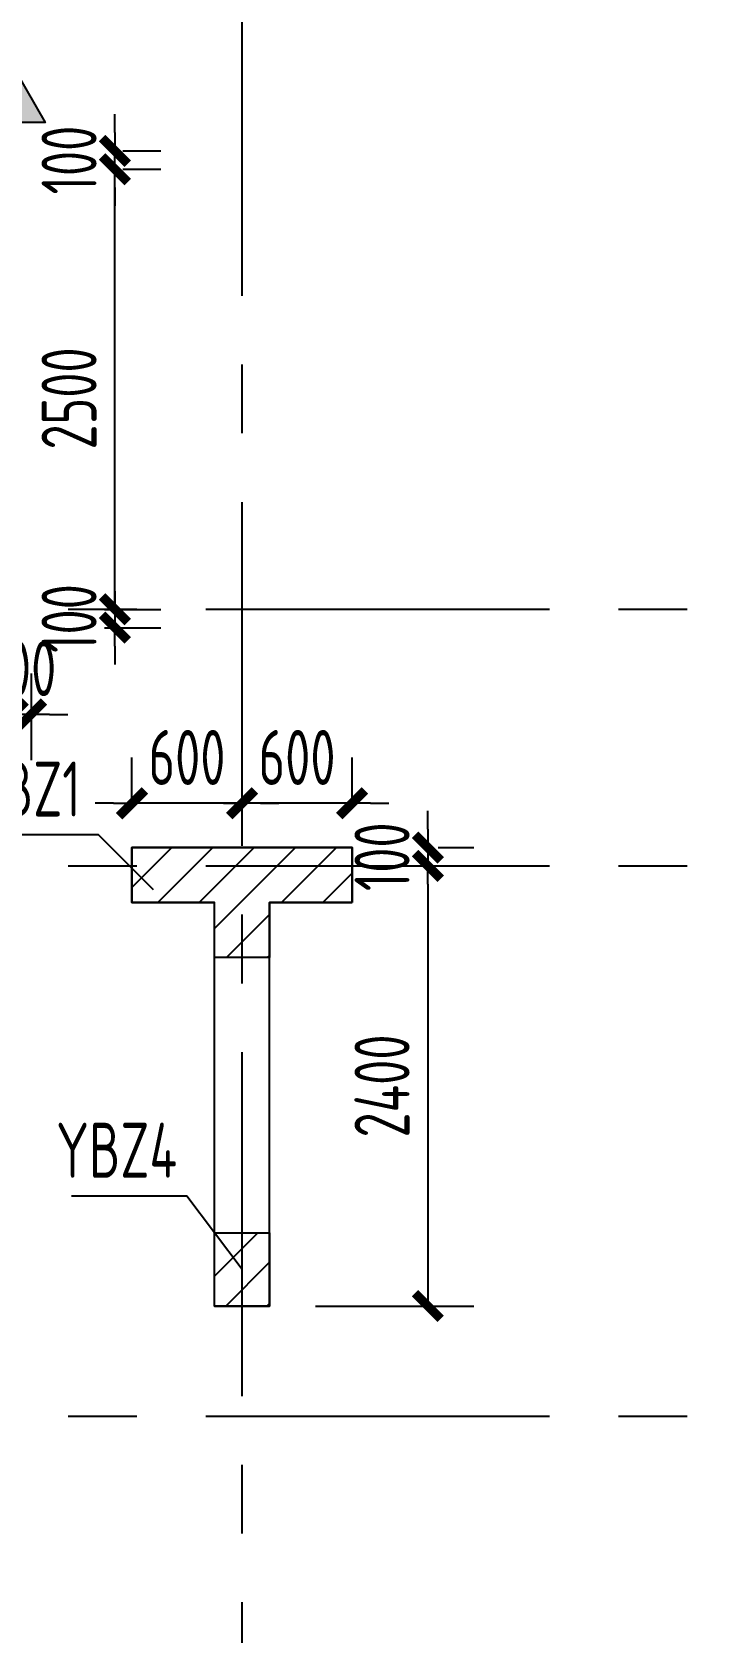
# Model space of a CAD drawing. Extents: x 580289 to 1106878, y -144605 to 78052.
# Drawn here: x 693616 to 697301, y 62835 to 71565 of the extents above; entities that cross this region are included whole.
import ezdxf

# ---------------------------------------------------------------- set-up
doc = ezdxf.new("R2010")
doc.units = 0
doc.header["$LTSCALE"] = 100
doc.linetypes.add('CENTER', pattern=[2, 1.25, -0.25, 0.25, -0.25])
doc.layers.get('0').update_dxf_attribs({"linetype": 'CONTINUOUS'})
doc.layers.get('Defpoints').update_dxf_attribs({"linetype": 'CONTINUOUS'})
for name, color, linetype in [('b边缘构件', 240, 'CONTINUOUS'), ('b边缘构件阴影', 240, 'CONTINUOUS'), ('COLU', 7, 'CONTINUOUS'), ('DIM', 3, 'CONTINUOUS'), ('PAXIS', 253, 'CENTER'), ('TEXT', 2, 'CONTINUOUS'), ('THIN', 7, 'CONTINUOUS')]:
    doc.layers.add(name, color=color, linetype=linetype)
doc.styles.get("Standard").update_dxf_attribs({"font": 'tssdeng.shx', "width": 0.7, "bigfont": 'tssdchn.shx'})
doc.styles.add('TSSD_Dimension', font='Tssdeng.shx', dxfattribs={"width": 0.7, "bigfont": 'tssdchn.shx'})
doc.dimstyles.new('TSSD_100_100$0', dxfattribs={"dimtxt": 300, "dimasz": 100, "dimexe": 250, "dimexo": 250, "dimgap": 100, "dimtad": 1, "dimdec": 0, "dimzin": 0, "dimdsep": 46, "dimtxsty": 'TSSD_Dimension', "dimblk": '_TSDBK', "dimblk1": '_TSDBK', "dimblk2": '_TSDBK', "dimsah": 1, "dimcen": 0, "dimclrt": 7, "dimadec": 0, "dimazin": 0, "dimtfac": 1, "dimtdec": 0, "dimtix": 1, "dimtmove": 2, "dimatfit": 3, "dimldrblk": '_TSDBK', "dimfxl": 1, "dimtolj": 1, "dimtzin": 0, "dimarcsym": 0})

# ---------------------------------------------------------------- blocks, each defined once
blk = doc.blocks.new('_TSDBK')
blk.add_line((-1, 0), (0, 0))
at = {"const_width": 0.5}
blk.add_lwpolyline([(-0.7, -0.7), (0.7, 0.7)], dxfattribs=at)
blk = doc.blocks.new('*D147')
at = {"layer": 'Defpoints', "color": 0}
for p in [(694760.8, 67359.4), (694760.8, 67117.7), (695360.8, 67117.7)]:
    blk.add_point(p, dxfattribs=at)
at = {"layer": 'DIM', "color": 0, "lineweight": -2}
for p, q in [((694760.8, 67367.7), (694760.8, 67609.4)), ((695360.8, 67367.7), (695360.8, 67609.4)), ((694660.8, 67359.4), (694560.8, 67359.4)), ((695360.8, 67359.4), (694760.8, 67359.4)), ((695460.8, 67359.4), (695560.8, 67359.4))]:
    blk.add_line(p, q, dxfattribs=at)
at = {"layer": 'DIM', "color": 0, "lineweight": -2, "xscale": 100, "yscale": 100, "zscale": 100}
for p, rotation in [((694760.8, 67359.4), 359.9999999933299), ((695360.8, 67359.4), 179.9999999933299)]:
    blk.add_blockref('_TSDBK', p, dxfattribs=dict(at, rotation=rotation))
at = {"layer": 'DIM', "color": 7, "insert": (695060.8, 67609.4), "char_height": 300, "attachment_point": 5, "rotation": 360, "style": 'TSSD_Dimension'}
blk.add_mtext('\\A1;600', dxfattribs=at)
blk = doc.blocks.new('*D148')
at = {"layer": 'Defpoints', "color": 0}
for p in [(694160.8, 67359.4), (694160.8, 67117.7), (694760.8, 67117.7)]:
    blk.add_point(p, dxfattribs=at)
at = {"layer": 'DIM', "color": 0, "lineweight": -2}
for p, q in [((694160.8, 67367.7), (694160.8, 67609.4)), ((694760.8, 67367.7), (694760.8, 67609.4)), ((694060.8, 67359.4), (693960.8, 67359.4)), ((694760.8, 67359.4), (694160.8, 67359.4)), ((694860.8, 67359.4), (694960.8, 67359.4))]:
    blk.add_line(p, q, dxfattribs=at)
at = {"layer": 'DIM', "color": 0, "lineweight": -2, "xscale": 100, "yscale": 100, "zscale": 100}
for p, rotation in [((694160.8, 67359.4), 359.9999999933299), ((694760.8, 67359.4), 179.9999999933299)]:
    blk.add_blockref('_TSDBK', p, dxfattribs=dict(at, rotation=rotation))
at = {"layer": 'DIM', "color": 7, "insert": (694460.8, 67609.4), "char_height": 300, "attachment_point": 5, "rotation": 360, "style": 'TSSD_Dimension'}
blk.add_mtext('\\A1;600', dxfattribs=at)
blk = doc.blocks.new('*D168')
at = {"layer": 'Defpoints', "color": 0}
for p in [(695579.6, 67117.7), (695579.6, 67017.7), (695774.3, 67017.7)]:
    blk.add_point(p, dxfattribs=at)
at = {"layer": 'DIM', "color": 0, "lineweight": -2}
for p, q in [((695774.3, 67217.7), (695774.3, 67317.7)), ((695774.3, 67117.7), (695774.3, 67017.7)), ((695829.6, 67117.7), (696024.3, 67117.7)), ((695829.6, 67017.7), (696024.3, 67017.7)), ((695774.3, 66917.7), (695774.3, 66817.7))]:
    blk.add_line(p, q, dxfattribs=at)
at = {"layer": 'DIM', "color": 0, "lineweight": -2, "xscale": 100, "yscale": 100, "zscale": 100}
for p, rotation in [((695774.3, 67117.7), 270), ((695774.3, 67017.7), 90)]:
    blk.add_blockref('_TSDBK', p, dxfattribs=dict(at, rotation=rotation))
at = {"layer": 'DIM', "color": 7, "insert": (695524.3, 67067.7), "char_height": 300, "attachment_point": 5, "rotation": 90, "style": 'TSSD_Dimension'}
blk.add_mtext('\\A1;100', dxfattribs=at)
blk = doc.blocks.new('*D176')
at = {"layer": 'Defpoints', "color": 0}
for p in [(693760.8, 68417.1), (693760.8, 68317.1), (694067.9, 68317.1)]:
    blk.add_point(p, dxfattribs=at)
at = {"layer": 'DIM', "color": 0, "lineweight": -2}
for p, q in [((694067.9, 68517.1), (694067.9, 68617.1)), ((694010.8, 68417.1), (694317.9, 68417.1)), ((694067.9, 68417.1), (694067.9, 68317.1)), ((694010.8, 68317.1), (694317.9, 68317.1)), ((694067.9, 68217.1), (694067.9, 68117.1))]:
    blk.add_line(p, q, dxfattribs=at)
at = {"layer": 'DIM', "color": 0, "lineweight": -2, "xscale": 100, "yscale": 100, "zscale": 100}
for p, rotation in [((694067.9, 68417.1), 270), ((694067.9, 68317.1), 90)]:
    blk.add_blockref('_TSDBK', p, dxfattribs=dict(at, rotation=rotation))
at = {"layer": 'DIM', "color": 7, "insert": (693817.9, 68367.1), "char_height": 300, "attachment_point": 5, "rotation": 90, "style": 'TSSD_Dimension'}
blk.add_mtext('\\A1;100', dxfattribs=at)
blk = doc.blocks.new('*D177')
at = {"layer": 'Defpoints', "color": 0}
for p in [(693860.8, 70817.1), (694067.9, 70817.1), (693760.8, 68317.1)]:
    blk.add_point(p, dxfattribs=at)
at = {"layer": 'DIM', "color": 0, "lineweight": -2}
for p, q in [((694110.8, 70817.1), (694317.9, 70817.1)), ((694067.9, 68417.1), (694067.9, 70717.1)), ((694010.8, 68317.1), (694317.9, 68317.1))]:
    blk.add_line(p, q, dxfattribs=at)
at = {"layer": 'DIM', "color": 0, "lineweight": -2, "xscale": 100, "yscale": 100, "zscale": 100}
for p, rotation in [((694067.9, 70817.1), 90), ((694067.9, 68317.1), 270)]:
    blk.add_blockref('_TSDBK', p, dxfattribs=dict(at, rotation=rotation))
at = {"layer": 'DIM', "color": 7, "insert": (693817.9, 69567.1), "char_height": 300, "attachment_point": 5, "rotation": 90, "style": 'TSSD_Dimension'}
blk.add_mtext('\\A1;2500', dxfattribs=at)
blk = doc.blocks.new('*D178')
at = {"layer": 'Defpoints', "color": 0}
for p in [(693860.8, 70917.1), (694067.9, 70917.1), (693860.8, 70817.1)]:
    blk.add_point(p, dxfattribs=at)
at = {"layer": 'DIM', "color": 0, "lineweight": -2}
for p, q in [((694067.9, 71017.1), (694067.9, 71117.1)), ((694067.9, 70817.1), (694067.9, 70917.1)), ((694110.8, 70917.1), (694317.9, 70917.1)), ((694110.8, 70817.1), (694317.9, 70817.1)), ((694067.9, 70717.1), (694067.9, 70617.1))]:
    blk.add_line(p, q, dxfattribs=at)
at = {"layer": 'DIM', "color": 0, "lineweight": -2, "xscale": 100, "yscale": 100, "zscale": 100}
for p, rotation in [((694067.9, 70917.1), 270), ((694067.9, 70817.1), 90)]:
    blk.add_blockref('_TSDBK', p, dxfattribs=dict(at, rotation=rotation))
at = {"layer": 'DIM', "color": 7, "insert": (693817.9, 70867.1), "char_height": 300, "attachment_point": 5, "rotation": 90, "style": 'TSSD_Dimension'}
blk.add_mtext('\\A1;100', dxfattribs=at)
blk = doc.blocks.new('*D179')
at = {"layer": 'Defpoints', "color": 0}
for p in [(693510.8, 68418.4), (693610.8, 68317.7), (693510.8, 67844.1)]:
    blk.add_point(p, dxfattribs=at)
at = {"layer": 'DIM', "color": 0, "lineweight": -2}
for p, q in [((693510.8, 68168.4), (693510.8, 67594.1)), ((693610.8, 68067.7), (693610.8, 67594.1)), ((693410.8, 67844.1), (693310.8, 67844.1)), ((693610.8, 67844.1), (693510.8, 67844.1)), ((693710.8, 67844.1), (693810.8, 67844.1))]:
    blk.add_line(p, q, dxfattribs=at)
at = {"layer": 'DIM', "color": 0, "lineweight": -2, "xscale": 100, "yscale": 100, "zscale": 100}
blk.add_blockref('_TSDBK', (693510.8, 67844.1), dxfattribs=at)
at = {"layer": 'DIM', "color": 0, "lineweight": -2, "xscale": 100, "yscale": 100, "zscale": 100, "rotation": 180}
blk.add_blockref('_TSDBK', (693610.8, 67844.1), dxfattribs=at)
at = {"layer": 'DIM', "color": 7, "insert": (693560.8, 68094.1), "char_height": 300, "attachment_point": 5, "style": 'TSSD_Dimension'}
blk.add_mtext('\\A1;100', dxfattribs=at)
blk = doc.blocks.new('*D384')
at = {"layer": 'Defpoints', "color": 0}
for p in [(694760.8, 67359.4), (694760.8, 67117.7), (695360.8, 67117.7)]:
    blk.add_point(p, dxfattribs=at)
at = {"layer": 'DIM', "color": 0, "lineweight": -2}
for p, q in [((694760.8, 67367.7), (694760.8, 67609.4)), ((695360.8, 67367.7), (695360.8, 67609.4)), ((694660.8, 67359.4), (694560.8, 67359.4)), ((695360.8, 67359.4), (694760.8, 67359.4)), ((695460.8, 67359.4), (695560.8, 67359.4))]:
    blk.add_line(p, q, dxfattribs=at)
at = {"layer": 'DIM', "color": 0, "lineweight": -2, "xscale": 100, "yscale": 100, "zscale": 100}
for p, rotation in [((694760.8, 67359.4), 359.9999999933299), ((695360.8, 67359.4), 179.9999999933299)]:
    blk.add_blockref('_TSDBK', p, dxfattribs=dict(at, rotation=rotation))
at = {"layer": 'DIM', "color": 7, "insert": (695060.8, 67609.4), "char_height": 300, "attachment_point": 5, "rotation": 360, "style": 'TSSD_Dimension'}
blk.add_mtext('\\A1;600', dxfattribs=at)
blk = doc.blocks.new('*D385')
at = {"layer": 'Defpoints', "color": 0}
for p in [(694160.8, 67359.4), (694160.8, 67117.7), (694760.8, 67117.7)]:
    blk.add_point(p, dxfattribs=at)
at = {"layer": 'DIM', "color": 0, "lineweight": -2}
for p, q in [((694160.8, 67367.7), (694160.8, 67609.4)), ((694760.8, 67367.7), (694760.8, 67609.4)), ((694060.8, 67359.4), (693960.8, 67359.4)), ((694760.8, 67359.4), (694160.8, 67359.4)), ((694860.8, 67359.4), (694960.8, 67359.4))]:
    blk.add_line(p, q, dxfattribs=at)
at = {"layer": 'DIM', "color": 0, "lineweight": -2, "xscale": 100, "yscale": 100, "zscale": 100}
for p, rotation in [((694160.8, 67359.4), 359.9999999933299), ((694760.8, 67359.4), 179.9999999933299)]:
    blk.add_blockref('_TSDBK', p, dxfattribs=dict(at, rotation=rotation))
at = {"layer": 'DIM', "color": 7, "insert": (694460.8, 67609.4), "char_height": 300, "attachment_point": 5, "rotation": 360, "style": 'TSSD_Dimension'}
blk.add_mtext('\\A1;600', dxfattribs=at)
blk = doc.blocks.new('*D409')
at = {"layer": 'Defpoints', "color": 0}
for p in [(695579.6, 67117.7), (695579.6, 67017.7), (695774.3, 67017.7)]:
    blk.add_point(p, dxfattribs=at)
at = {"layer": 'DIM', "color": 0, "lineweight": -2}
for p, q in [((695774.3, 67217.7), (695774.3, 67317.7)), ((695774.3, 67117.7), (695774.3, 67017.7)), ((695829.6, 67117.7), (696024.3, 67117.7)), ((695829.6, 67017.7), (696024.3, 67017.7)), ((695774.3, 66917.7), (695774.3, 66817.7))]:
    blk.add_line(p, q, dxfattribs=at)
at = {"layer": 'DIM', "color": 0, "lineweight": -2, "xscale": 100, "yscale": 100, "zscale": 100}
for p, rotation in [((695774.3, 67117.7), 270), ((695774.3, 67017.7), 90)]:
    blk.add_blockref('_TSDBK', p, dxfattribs=dict(at, rotation=rotation))
at = {"layer": 'DIM', "color": 7, "insert": (695524.3, 67067.7), "char_height": 300, "attachment_point": 5, "rotation": 90, "style": 'TSSD_Dimension'}
blk.add_mtext('\\A1;100', dxfattribs=at)
blk = doc.blocks.new('*D410')
at = {"layer": 'Defpoints', "color": 0}
for p in [(695579.6, 67017.7), (694910.8, 64617.7), (695774.3, 64617.7)]:
    blk.add_point(p, dxfattribs=at)
at = {"layer": 'DIM', "color": 0, "lineweight": -2}
for p, q in [((695829.6, 67017.7), (696024.3, 67017.7)), ((695774.3, 66917.7), (695774.3, 64717.7)), ((695160.8, 64617.7), (696024.3, 64617.7))]:
    blk.add_line(p, q, dxfattribs=at)
at = {"layer": 'DIM', "color": 0, "lineweight": -2, "xscale": 100, "yscale": 100, "zscale": 100}
for p, rotation in [((695774.3, 67017.7), 90), ((695774.3, 64617.7), 270)]:
    blk.add_blockref('_TSDBK', p, dxfattribs=dict(at, rotation=rotation))
at = {"layer": 'DIM', "color": 7, "insert": (695524.3, 65817.7), "char_height": 300, "attachment_point": 5, "rotation": 90, "style": 'TSSD_Dimension'}
blk.add_mtext('\\A1;2400', dxfattribs=at)
blk = doc.blocks.new('*D419')
at = {"layer": 'Defpoints', "color": 0}
for p in [(693760.8, 68417.1), (693760.8, 68317.1), (694067.9, 68317.1)]:
    blk.add_point(p, dxfattribs=at)
at = {"layer": 'DIM', "color": 0, "lineweight": -2}
for p, q in [((694067.9, 68517.1), (694067.9, 68617.1)), ((694010.8, 68417.1), (694317.9, 68417.1)), ((694067.9, 68417.1), (694067.9, 68317.1)), ((694010.8, 68317.1), (694317.9, 68317.1)), ((694067.9, 68217.1), (694067.9, 68117.1))]:
    blk.add_line(p, q, dxfattribs=at)
at = {"layer": 'DIM', "color": 0, "lineweight": -2, "xscale": 100, "yscale": 100, "zscale": 100}
for p, rotation in [((694067.9, 68417.1), 270), ((694067.9, 68317.1), 90)]:
    blk.add_blockref('_TSDBK', p, dxfattribs=dict(at, rotation=rotation))
at = {"layer": 'DIM', "color": 7, "insert": (693817.9, 68367.1), "char_height": 300, "attachment_point": 5, "rotation": 90, "style": 'TSSD_Dimension'}
blk.add_mtext('\\A1;100', dxfattribs=at)
blk = doc.blocks.new('*D420')
at = {"layer": 'Defpoints', "color": 0}
for p in [(693860.8, 70817.1), (694067.9, 70817.1), (693760.8, 68317.1)]:
    blk.add_point(p, dxfattribs=at)
at = {"layer": 'DIM', "color": 0, "lineweight": -2}
for p, q in [((694110.8, 70817.1), (694317.9, 70817.1)), ((694067.9, 68417.1), (694067.9, 70717.1)), ((694010.8, 68317.1), (694317.9, 68317.1))]:
    blk.add_line(p, q, dxfattribs=at)
at = {"layer": 'DIM', "color": 0, "lineweight": -2, "xscale": 100, "yscale": 100, "zscale": 100}
for p, rotation in [((694067.9, 70817.1), 90), ((694067.9, 68317.1), 270)]:
    blk.add_blockref('_TSDBK', p, dxfattribs=dict(at, rotation=rotation))
at = {"layer": 'DIM', "color": 7, "insert": (693817.9, 69567.1), "char_height": 300, "attachment_point": 5, "rotation": 90, "style": 'TSSD_Dimension'}
blk.add_mtext('\\A1;2500', dxfattribs=at)
blk = doc.blocks.new('*D421')
at = {"layer": 'Defpoints', "color": 0}
for p in [(693860.8, 70917.1), (694067.9, 70917.1), (693860.8, 70817.1)]:
    blk.add_point(p, dxfattribs=at)
at = {"layer": 'DIM', "color": 0, "lineweight": -2}
for p, q in [((694067.9, 71017.1), (694067.9, 71117.1)), ((694067.9, 70817.1), (694067.9, 70917.1)), ((694110.8, 70917.1), (694317.9, 70917.1)), ((694110.8, 70817.1), (694317.9, 70817.1)), ((694067.9, 70717.1), (694067.9, 70617.1))]:
    blk.add_line(p, q, dxfattribs=at)
at = {"layer": 'DIM', "color": 0, "lineweight": -2, "xscale": 100, "yscale": 100, "zscale": 100}
for p, rotation in [((694067.9, 70917.1), 270), ((694067.9, 70817.1), 90)]:
    blk.add_blockref('_TSDBK', p, dxfattribs=dict(at, rotation=rotation))
at = {"layer": 'DIM', "color": 7, "insert": (693817.9, 70867.1), "char_height": 300, "attachment_point": 5, "rotation": 90, "style": 'TSSD_Dimension'}
blk.add_mtext('\\A1;100', dxfattribs=at)
blk = doc.blocks.new('*D422')
at = {"layer": 'Defpoints', "color": 0}
for p in [(693510.8, 68418.4), (693610.8, 68317.7), (693510.8, 67844.1)]:
    blk.add_point(p, dxfattribs=at)
at = {"layer": 'DIM', "color": 0, "lineweight": -2}
for p, q in [((693510.8, 68168.4), (693510.8, 67594.1)), ((693610.8, 68067.7), (693610.8, 67594.1)), ((693410.8, 67844.1), (693310.8, 67844.1)), ((693610.8, 67844.1), (693510.8, 67844.1)), ((693710.8, 67844.1), (693810.8, 67844.1))]:
    blk.add_line(p, q, dxfattribs=at)
at = {"layer": 'DIM', "color": 0, "lineweight": -2, "xscale": 100, "yscale": 100, "zscale": 100}
blk.add_blockref('_TSDBK', (693510.8, 67844.1), dxfattribs=at)
at = {"layer": 'DIM', "color": 0, "lineweight": -2, "xscale": 100, "yscale": 100, "zscale": 100, "rotation": 180}
blk.add_blockref('_TSDBK', (693610.8, 67844.1), dxfattribs=at)
at = {"layer": 'DIM', "color": 7, "insert": (693560.8, 68094.1), "char_height": 300, "attachment_point": 5, "style": 'TSSD_Dimension'}
blk.add_mtext('\\A1;100', dxfattribs=at)

msp = doc.modelspace()

# ---------------------------------------------------------------- hatches: boundary and pattern name
at = {"layer": 'b边缘构件阴影'}
h = msp.add_hatch(dxfattribs=at)
h.set_pattern_fill('ANSI31', color=256, scale=50, style=0)
h.set_pattern_definition([(45, (250053.2, 141627.07), (-112.2532, 112.2532), [])])
h.paths.add_polyline_path([(695360.8, 66817.7), (694910.8, 66817.7), (694910.8, 66517.7), (694610.8, 66517.7), (694610.8, 66817.7), (694160.8, 66817.7), (694160.8, 67117.7), (695360.8, 67117.7)], flags=0)
h = msp.add_hatch(dxfattribs=at)
h.set_pattern_fill('ANSI31', color=256, scale=50, style=0)
h.set_pattern_definition([(45, (250053.2, 141527.07), (-112.2532, 112.2532), [])])
h.paths.add_polyline_path([(694910.8, 65017.7), (694910.8, 64617.7), (694610.8, 64617.7), (694610.8, 65017.7)], flags=0)
at = {"layer": 'TEXT'}
msp.add_hatch(color=256, dxfattribs=at).paths.add_polyline_path([(693264, 71072.1), (693476.1, 71439.5), (693688.2, 71072.1)])

# ---------------------------------------------------------------- linework, layer by layer
at = {"layer": 'b边缘构件'}
for points in [[(694610.8, 67117.7), (694160.8, 67117.7)], [(694160.8, 67117.7), (694160.8, 66817.7)], [(695360.8, 66817.7), (694910.8, 66817.7), (694910.8, 66517.7), (694610.8, 66517.7), (694610.8, 66817.7), (694160.8, 66817.7), (694160.8, 67117.7), (695360.8, 67117.7), (695360.8, 66817.7)], [(695360.8, 67117.7), (694610.8, 67117.7)], [(695360.8, 66817.7), (695360.8, 67117.7)], [(694610.8, 66817.7), (694160.8, 66817.7)], [(695360.8, 66817.7), (694910.8, 66817.7)], [(694910.8, 65017.7), (694910.8, 64617.7), (694610.8, 64617.7), (694610.8, 65017.7), (694910.8, 65017.7)], [(694610.8, 64617.7), (694910.8, 64617.7)]]:
    msp.add_lwpolyline(points, dxfattribs=at)
at = {"layer": 'COLU'}
for points in [[(694160.8, 67117.7), (694910.8, 67117.7)], [(694160.8, 66817.7), (694160.8, 67117.7)], [(694910.8, 67117.7), (695360.8, 67117.7)], [(695360.8, 67117.7), (695360.8, 66817.7)], [(694160.8, 66817.7), (694610.8, 66817.7)], [(694610.8, 64617.7), (694610.8, 66817.7)], [(694910.8, 66817.7), (695360.8, 66817.7)], [(694910.8, 64617.7), (694910.8, 66817.7)], [(694910.8, 64617.7), (694610.8, 64617.7)]]:
    msp.add_lwpolyline(points, dxfattribs=at)
at = {"layer": 'PAXIS', "linetype": 'CENTER', "ltscale": 15}
for p, q in [((694760.8, 49127.2), (694760.8, 75567.8)), ((664563.2, 68419), (715358.4, 68417.7)), ((664563.2, 67017.7), (715358.4, 67017.7)), ((664563.2, 64017.7), (715358.4, 64017.7))]:
    msp.add_line(p, q, dxfattribs=at)
at = {"layer": 'TEXT', "elevation": -1181.6}
msp.add_lwpolyline([(693264, 71072.1), (693476.1, 71439.5), (693688.2, 71072.1)], close=True, dxfattribs=at)
at = {"layer": 'THIN'}
for points in [[(694277.6, 66887.3), (693977.6, 67187.3), (693347.6, 67187.3)], [(694760.8, 64817.7), (694460.8, 65217.7), (693830.8, 65217.7)]]:
    msp.add_lwpolyline(points, dxfattribs=at)

# ---------------------------------------------------------------- texts
at = {"layer": 'TEXT', "width": 0.7}
for s, p in [('YBZ1', (693271.8, 67287.3)), ('YBZ4', (693746.9, 65317.7))]:
    msp.add_text(s, height=300, rotation=360, dxfattribs=at).set_placement(p)

# ---------------------------------------------------------------- dimensions: what is measured, and where the dimension line sits
at = {"layer": 'DIM'}
for base, p1, p2, angle, picture, middle in [((694067.9, 70917.1), (693860.8, 70817.1), (693860.8, 70917.1), 90, '*D178', (693817.9, 70867.1)), ((694067.9, 70917.1), (693860.8, 70817.1), (693860.8, 70917.1), 90, '*D421', (693817.9, 70867.1)), ((694067.9, 70817.1), (693760.8, 68317.1), (693860.8, 70817.1), 90, '*D177', (693817.9, 69567.1)), ((694067.9, 70817.1), (693760.8, 68317.1), (693860.8, 70817.1), 90, '*D420', (693817.9, 69567.1)), ((694067.9, 68317.1), (693760.8, 68417.1), (693760.8, 68317.1), 90, '*D176', (693817.9, 68367.1)), ((694067.9, 68317.1), (693760.8, 68417.1), (693760.8, 68317.1), 90, '*D419', (693817.9, 68367.1)), ((693510.8, 67844.1), (693610.8, 68317.7), (693510.8, 68418.4), 180, '*D179', (693560.8, 68094.1)), ((693510.8, 67844.1), (693610.8, 68317.7), (693510.8, 68418.4), 180, '*D422', (693560.8, 68094.1)), ((694160.8, 67359.4), (694760.8, 67117.7), (694160.8, 67117.7), 180, '*D148', (694460.8, 67609.4)), ((694160.8, 67359.4), (694760.8, 67117.7), (694160.8, 67117.7), 180, '*D385', (694460.8, 67609.4)), ((694760.8, 67359.4), (695360.8, 67117.7), (694760.8, 67117.7), 180, '*D147', (695060.8, 67609.4)), ((694760.8, 67359.4), (695360.8, 67117.7), (694760.8, 67117.7), 180, '*D384', (695060.8, 67609.4)), ((695774.3, 67017.7), (695579.6, 67117.7), (695579.6, 67017.7), 90, '*D168', (695524.3, 67067.7)), ((695774.3, 67017.7), (695579.6, 67117.7), (695579.6, 67017.7), 90, '*D409', (695524.3, 67067.7)), ((695774.3, 64617.7), (695579.6, 67017.7), (694910.8, 64617.7), 90, '*D410', (695524.3, 65817.7))]:
    dim = msp.add_linear_dim(base=base, p1=p1, p2=p2, angle=angle, dimstyle='TSSD_100_100$0', dxfattribs=at)
    dim.commit()
    dim.dimension.update_dxf_attribs({"geometry": picture, "text_midpoint": middle})

doc.saveas('drawing.dxf')
